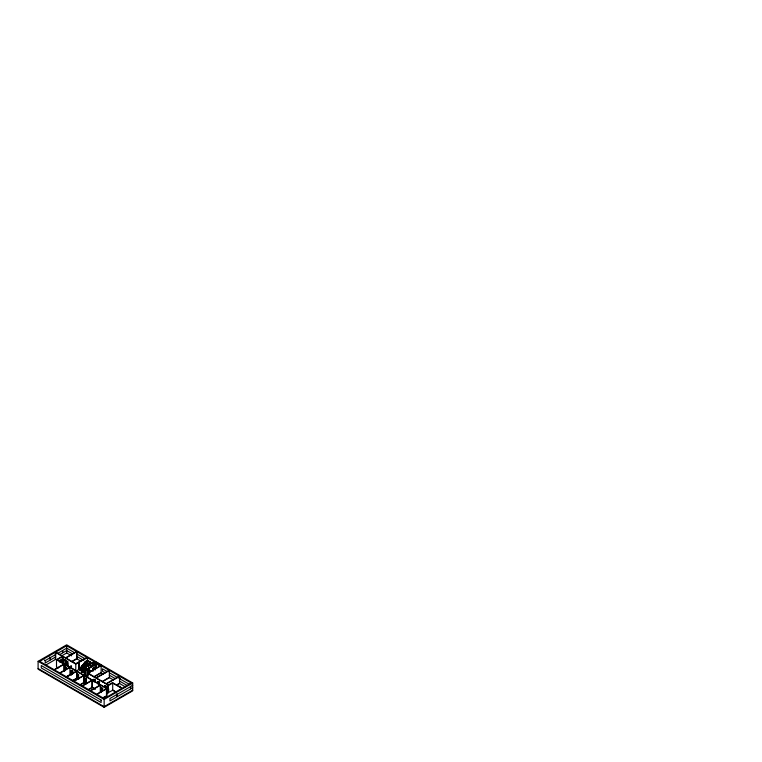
<?xml version="1.0" encoding="UTF-8"?>
<svg xmlns="http://www.w3.org/2000/svg" width="762" height="762" viewBox="0 0 762 762"><rect width="100%" height="100%" fill="white"/><g stroke="black" fill="none" stroke-linecap="round" stroke-linejoin="round"><path stroke-width="1.14" d="M95.441 679.98L93.936 679.256L93.936 681.19M38.1 661.321L66.665 644.823L132.712 682.962L132.712 690.82L104.146 707.317L38.1 669.179L38.1 661.321L104.146 699.449L132.712 682.962M62.36 663.521L62.36 656.301L55.397 652.282L39.7 661.349L54.159 669.693L63.998 664.016L63.998 671.236M55.693 652.11L66.694 645.757L76.591 651.472L65.589 657.825L55.693 652.11L55.693 659.33L45.587 665.169M45.225 660.568L50.111 657.739L50.111 660.149L45.225 662.969L45.225 660.568L44.396 660.092M49.587 657.092L50.416 657.568L55.693 654.52M57.645 653.396L62.513 650.577L62.513 652.986L59.588 654.672M55.693 656.92L50.416 659.968L50.416 657.568M61.693 655.863L66.694 652.977L71.647 655.834M58.379 667.988L56.502 666.902L56.502 659.682L62.36 656.301M94.164 664.712L94.164 661.626L87.478 657.758L75.781 664.054L62.655 656.473L57.093 659.682L104.851 687.257L108.385 685.219C106.337 703.069 111.271 684.105 106.613 688.619M59.874 662.054L59.874 660.121L61.779 659.359L61.779 661.292M63.36 659.263L65.275 660.016L63.36 659.263L63.36 664.102L63.656 659.092M76.886 651.643L65.884 657.997L75.781 663.712L86.782 657.358L76.886 651.643L76.886 658.863L71.885 661.749M65.942 660.749L65.942 665.588L65.942 660.749L67.847 661.511L67.847 666.35M64.294 664.188L54.454 669.865L59.788 672.941L69.628 667.264L64.294 664.188L64.294 671.408M65.589 665.045L67.589 663.893M71.59 661.578L76.591 658.692L80.848 661.149M67.885 664.054L66.237 665.417M64.837 670.751L64.837 666.874L66.57 667.531L66.57 669.474M64.837 666.874L66.57 667.531M69.923 667.436L60.084 673.113L66.513 676.827L76.352 671.151L69.923 667.436L69.923 674.656L65.989 676.923M85.306 662.445L84.096 663.14L87.201 664.931L88.411 664.235L85.306 662.445L85.306 661.597L87.487 660.34L90.592 662.13L87.801 664.159L84.696 662.369L87.487 660.759L90.592 662.559M71.104 670.493L72.838 671.151L71.104 670.493L71.104 674.36M83.487 663.912L84.696 663.216L87.801 665.007L86.592 665.702L83.487 663.912L83.487 664.759L86.592 666.55L86.592 665.702M82.887 664.683L85.992 666.474L85.992 667.322L82.887 665.521L82.887 664.683L84.096 663.988L87.201 665.778L87.201 664.931M83.83 667.198L82.277 666.293L82.277 665.455L83.487 664.759M81.667 667.064L80.458 667.769L83.572 669.56L84.782 668.865L81.667 667.064L81.667 666.226L82.887 665.521M81.067 667.836L79.858 668.541L82.963 670.331L84.172 669.636L81.067 667.836L81.067 666.998L82.277 666.293M85.306 661.597L88.411 663.388L90.592 662.13M76.8 670.684L78.848 669.503L78.848 662.283M82.353 671.103L83.572 670.408L80.458 668.607L79.248 669.312L82.353 671.522L82.963 670.331M83.725 675.399L76.648 671.322L66.808 676.999L73.885 681.085L83.725 675.399L83.725 682.619L80.772 684.324M82.963 671.179L79.858 669.379L79.248 669.731L79.248 662.511M85.954 669.427L86.039 675.456L84.287 674.541L84.287 667.331L94.164 661.626M87.611 668.969L91.364 666.807L88.535 665.169L84.782 667.341L84.782 674.551L87.611 676.189L87.611 668.969L82.277 665.874M95.117 664.635L92.288 663.007L89.487 664.616L92.316 666.255L95.117 664.635L95.117 668.76M92.535 665.95L92.535 662.854L94.421 661.768L100.879 665.493L91.24 671.065L87.821 669.093L87.821 676.304M87.554 670.141L84.534 668.617L87.554 670.141L87.554 677.313M81.067 666.998L84.172 668.788L84.782 668.436L81.667 666.645M76.905 673.837L76.905 678.675L76.905 673.837L78.629 674.494L78.629 679.333M84.649 671.122L82.591 672.303L82.591 671.665L84.649 670.474M87.821 669.093L95.326 664.759L96.441 665.112L96.441 668.207M92.754 670.312L92.754 668.379L94.174 667.56L94.383 669.617M92.754 668.379L94.383 667.683M72.419 680.637L76.352 678.361M72.714 680.809L76.648 678.532L78.334 679.504L78.334 674.665M88.735 671.998L89.859 672.922M100.394 665.531L100.394 666.255L94.717 662.978L94.717 662.254L100.394 665.531L101.184 665.074L95.507 661.797M91.992 680.171L83.963 675.542L74.124 681.218L82.153 685.857L91.992 680.171L91.992 687.391M87.554 676.218L87.373 669.112M84.725 678.018C86.03 691.248 81.705 674.332 86.154 678.837L86.154 683.685L83.963 682.762L80.029 685.028M84.43 678.19L86.154 678.837M94.145 676.599L100.879 672.713L103.127 674.008M94.069 676.923L101.117 672.856L101.184 665.074M93.936 679.256L94.174 682.019M100.279 684.962L92.288 680.342L82.448 686.029L90.44 690.639L100.279 684.962L100.279 692.182M119.329 676.142L109.442 670.436L96.355 677.999L106.232 683.704L119.329 676.142L119.329 678.551L130.216 684.838M97.965 681.58L99.584 682.238L97.965 681.58L97.965 683.524M89.04 689.096L91.011 687.962M102.098 681.552L109.147 677.485L113.395 679.942M88.354 689.839L92.288 687.562L95.374 689.343M102.394 681.723L109.442 677.656L109.442 670.436M100.574 685.133L90.735 690.81L96.631 694.211L106.47 688.534L100.574 685.133L100.574 692.353M119.567 676.285L106.48 683.838L108.414 684.962L112.443 682.638L122.13 688.229L131.188 682.99L119.567 676.285L119.567 683.504L116.548 685.248M100.975 687.743L102.708 688.4L100.975 687.743L100.975 692.582M96.869 694.353L104.194 698.583L121.891 688.362L112.709 683.066L105.146 687.429L107.004 688.505L107.004 695.716L102.956 698.059M96.641 694.62L107.004 688.505M108.252 689.753L106.232 690.924L108.414 692.182M117.31 684.524L119.329 683.362L125.378 686.857M106.48 691.058L108.49 689.896M106.918 691.315L106.68 688.553M108.052 687.4L108.052 692.239L108.29 687.267M106.613 693.458L112.709 690.277L115.767 692.048M103.518 697.459L105.489 696.316M117.367 694.23L130.397 686.705L130.397 689.105L117.367 696.63L117.367 694.23L116.634 693.801M132.712 687.772L130.816 688.867L130.816 686.457L132.712 685.362L131.978 684.943M132.712 690.182L104.146 706.669L38.1 668.531M92.535 662.854L96.441 665.112M74.609 652.739L66.694 648.167L62.836 650.396L62.836 652.805L66.694 650.567L72.628 653.996M76.591 653.882L84.62 658.511M107.232 671.57L102.46 668.817L102.46 671.217L105.327 672.875M109.147 672.675L118.339 677.98M76.591 656.282L83.649 660.359M109.147 675.084L115.376 678.675M119.329 680.961L127.311 685.571M87.944 663.445L89.859 664.55M85.306 662.016L88.411 663.816M84.696 662.788L87.801 664.588M84.096 663.559L87.201 665.359M83.487 664.331L86.592 666.131M82.887 665.102L85.992 666.902L85.382 667.245L82.277 665.455M84.287 667.331L91.002 671.208L87.554 673.189L108.385 685.219M81.667 666.226L84.782 668.017M81.067 667.417L84.172 669.207M80.458 668.188L83.572 669.979M79.858 668.96L82.963 670.751M61.779 659.359L61.484 661.121M78.848 669.503L82.353 671.522M82.591 671.665L85.106 673.113M112.443 689.848L115.348 691.525M56.502 659.682L63.998 664.016M91.973 687.038L93.916 688.162M112.709 683.066L112.709 690.277M106.918 688.41L106.918 693.63M106.48 687.962L106.47 695.754M104.146 699.449L104.146 707.317M102.413 688.572L102.413 691.467M101.27 687.572L101.27 691.439M99.336 682.381L99.336 684.314M98.212 681.447L98.212 684.352M96.193 665.255L96.193 668.35M95.326 664.759L95.326 669.912M95.298 680.047L95.298 681.98M94.421 661.768L94.421 664.864M94.174 667.56L94.174 669.493M92.964 668.503L92.964 671.398M92.288 663.007L92.288 666.093M92.288 680.342L92.288 687.562M88.535 665.169L88.535 669.293M88.411 663.388L88.411 664.235M87.801 664.159L87.801 665.007M87.478 657.758L87.478 660.854M85.858 679.009L85.858 683.847M84.696 662.369L84.696 663.216M84.62 668.56L84.534 674.694L84.534 667.474M84.096 663.14L84.096 663.988M84.172 668.788L84.172 669.636M83.963 675.542L83.963 682.762M83.572 669.56L83.572 670.408M80.458 667.769L80.458 668.607M79.858 668.541L79.858 669.379M76.648 671.322L76.648 678.532M76.591 652.272L76.591 658.692M75.781 664.054L75.781 671.274M72.533 671.322L72.533 674.227M71.399 670.322L71.399 675.161M67.551 661.683L67.551 666.521M66.694 645.757L66.694 652.977M66.275 667.702L66.275 669.636M65.132 666.702L65.132 670.579M64.97 660.187L64.97 665.026M62.655 656.473L62.655 663.692M60.169 660.292L60.169 662.226M55.397 652.282L55.397 659.501M61.322 660.578L62.122 660.673L61.37 660.521M70.818 666.064L71.628 666.159L70.876 666.007M81.534 672.246L82.344 672.341L81.582 672.189M104.632 685.581L105.442 685.676L104.689 685.533M119.644 679.161L120.444 679.256L119.691 679.104M119.644 686.381L120.444 686.476L119.644 686.381M101.117 665.636L88.03 673.189L96.06 677.828L109.147 670.274L101.117 665.636M116.862 694.515L109.947 698.506L109.947 700.916L116.862 696.925L116.862 694.515M101.127 700.107L41.281 665.559L41.281 667.969L101.127 702.516L101.127 700.107"/></g></svg>
